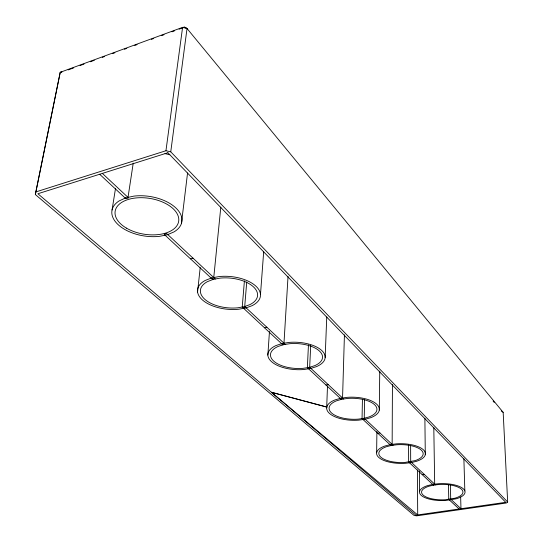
<?xml version="1.0" encoding="UTF-8"?>
<svg xmlns="http://www.w3.org/2000/svg" width="543" height="543" viewBox="0 0 543 543"><rect width="100%" height="100%" fill="white"/><g stroke="black" fill="none" stroke-linecap="round" stroke-linejoin="round"><path stroke-width="0.81" d="M392.148 444.371L392.44 384.573M379.306 410.06L379.747 371.093M376.638 452.747L376.903 431.556M364.584 399.668L364.231 418.273L393.064 445.233M362.439 399.186L362.052 418.619L390.967 445.545M342.552 397.999L344.432 334.834M326.676 407.888L327.497 385.883M325.162 357.45L326.75 317.01M310.718 345.233L309.68 367.265L343.624 399.003M308.458 344.819L307.358 367.686L341.391 399.376M283.975 343.224L288.034 276.428M267.848 355.074L269.464 331.508M260.477 294.611L263.688 251.687M246.732 281.993L244.71 306.51L285.258 344.425M244.418 280.833L242.226 307.026L282.869 344.88M213.752 277.561L220.811 207.121M197.571 291.985L200.204 267.604M181.457 223.404L187.559 172.993M507.664 502.037L170.753 151.83L187.03 28.514L184.654 27.15L182.584 27.374L60.225 72.314L35.336 194.543L414.099 515.456L416.671 515.85L506.388 503.001L507.664 502.037L503.164 412.341L187.03 28.514L184.654 27.164L179.102 29.186M35.784 191.944L165.948 150.737L182.584 27.374L187.03 28.514M128.012 197.387L133.225 163.178M112.055 210.005L115.523 188.353M61.814 72.07L60.225 72.314L35.336 194.543M68.153 69.911L73.699 67.875M80.038 65.56L84.002 64.094M90.342 61.766L94.306 60.314M102.227 57.415L104.609 56.526M112.53 53.621L114.912 52.746M124.422 49.27L126.797 48.388M134.725 45.476L137.101 44.601M151.361 39.381L153.744 38.492M161.665 35.6L164.047 34.711M171.968 31.813L174.351 30.931M190.484 258.841L193.009 258.169M211.729 278.627L214.214 277.989M242.897 307.65L245.307 307.073M264.495 327.768L266.864 327.219M282.034 344.099L284.356 343.583M307.915 368.202L310.182 367.726M325.963 385.014L328.182 384.566M340.685 398.725L342.871 398.297M362.527 419.06L364.652 418.667M377.833 433.314L379.924 432.941M390.363 444.988L392.419 444.629M409.035 462.371L411.044 462.045M422.183 474.616L424.158 474.304M432.981 484.675L434.923 484.376M60.225 72.314L61.807 72.076M449.129 499.709L451.029 499.431M165.948 150.737L170.753 151.83M165.011 153.642L169.796 154.721M417.391 470.028L417.716 514.94L271.324 392.25L327.015 407.074M271.324 392.25L326.187 406.938M501.23 410.922L503.164 412.341M99.654 174.255L125.922 198.718L128.582 197.924L102.362 173.4M212.741 279.57L164.169 234.338L166.755 233.612L215.299 279.007M433.504 485.157L408.635 461.998L408.58 445.063M459.106 509.001L448.776 499.384L448.464 485.028M435.479 484.892L410.684 461.706L410.617 445.606M493.139 401.101L494.218 402.411M463.878 458.72L464.842 490.94M460.647 496.954L460.98 508.737L450.717 499.139L450.385 484.77M433.803 427.456L434.685 484.152M424.884 418.266L425.291 454.742M419.434 471.046L419.603 491.32M125.637 197.903L119.012 200.985A35.397 19.955 9 0 0 118.808 225.257A35.397 19.955 9 0 0 159.54 236.334L167.4 234.739L173.95 231.929A35.397 19.955 9 0 0 175.226 207.372A35.397 19.955 9 0 0 133.802 196.125L125.637 197.903M211.546 277.968L205.247 280.432A31.609 16.433 5.4 0 0 202.627 300.13A31.609 16.433 5.4 0 0 238.492 309.259L245.789 307.99L252.006 305.723A31.609 16.433 5.4 0 0 255.529 285.822A31.609 16.433 5.4 0 0 219.114 276.563L211.546 277.968M213.182 279.401L207.46 281.627A28.711 14.926 5.4 0 0 205.044 299.526A28.711 14.926 5.4 0 0 237.644 307.827L244.282 306.666L249.929 304.603A28.711 14.926 5.4 0 0 253.092 286.534A28.711 14.926 5.4 0 0 220.037 278.125L213.182 279.401M281.926 343.556L275.946 345.565A28.698 13.697 3 0 0 271.738 361.848A28.698 13.697 3 0 0 303.734 369.525L310.535 368.493L316.433 366.634A28.698 13.697 3 0 0 321.415 350.194A28.698 13.697 3 0 0 288.964 342.423L281.926 343.556M283.29 344.737L277.853 346.556A26.064 12.441 3 0 0 273.998 361.36A26.064 12.441 3 0 0 303.089 368.337L309.272 367.394L314.635 365.697A26.064 12.441 3 0 0 319.128 350.771A26.064 12.441 3 0 0 289.67 343.712L283.29 344.737M167.875 152.739L37.888 193.742L415.904 515.198L505.723 502.316L167.875 152.739M340.637 398.263L334.956 399.933A26.356 11.559 1.5 0 0 329.682 413.61A26.356 11.559 1.5 0 0 358.556 420.16L364.916 419.311L370.516 417.757A26.356 11.559 1.5 0 0 376.448 403.965A26.356 11.559 1.5 0 0 347.208 397.34L340.637 398.263M341.785 399.261L336.633 400.768A23.94 10.5 1.5 0 0 331.814 413.203A23.94 10.5 1.5 0 0 358.054 419.155L363.844 418.375L368.928 416.963A23.94 10.5 1.5 0 0 374.297 404.44A23.94 10.5 1.5 0 0 347.744 398.419L341.785 399.261M390.356 444.595L384.96 446A24.415 9.862 0.5 0 0 378.98 457.64A24.415 9.862 0.5 0 0 405.268 463.308L411.241 462.595L416.556 461.285A24.415 9.862 0.5 0 0 423.112 449.55A24.415 9.862 0.5 0 0 396.512 443.828L390.356 444.595M391.34 445.45L386.446 446.713A22.175 8.959 0.5 0 0 380.989 457.294A22.175 8.959 0.5 0 0 404.881 462.446L415.144 460.607A22.175 8.959 0.5 0 0 421.076 449.95A22.175 8.959 0.5 0 0 396.926 444.751L391.34 445.45M433.002 484.342L427.87 485.53A22.772 8.505 -0.1 0 0 421.429 495.555A22.772 8.505 -0.1 0 0 445.538 500.503L456.229 498.793A22.772 8.505 -0.1 0 0 463.179 488.693A22.772 8.505 -0.1 0 0 438.798 483.691L433.002 484.342M433.857 485.075L429.201 486.148A20.682 7.724 -0.1 0 0 423.323 495.257A20.682 7.724 -0.1 0 0 445.24 499.764L454.959 498.196A20.682 7.724 -0.1 0 0 461.251 489.033A20.682 7.724 -0.1 0 0 439.117 484.492L433.857 485.075M126.485 228.141A32.152 18.123 9 0 0 178.321 222.8A32.152 18.123 9 0 0 135.92 197.957A32.152 18.123 9 0 0 126.485 228.141"/></g></svg>
